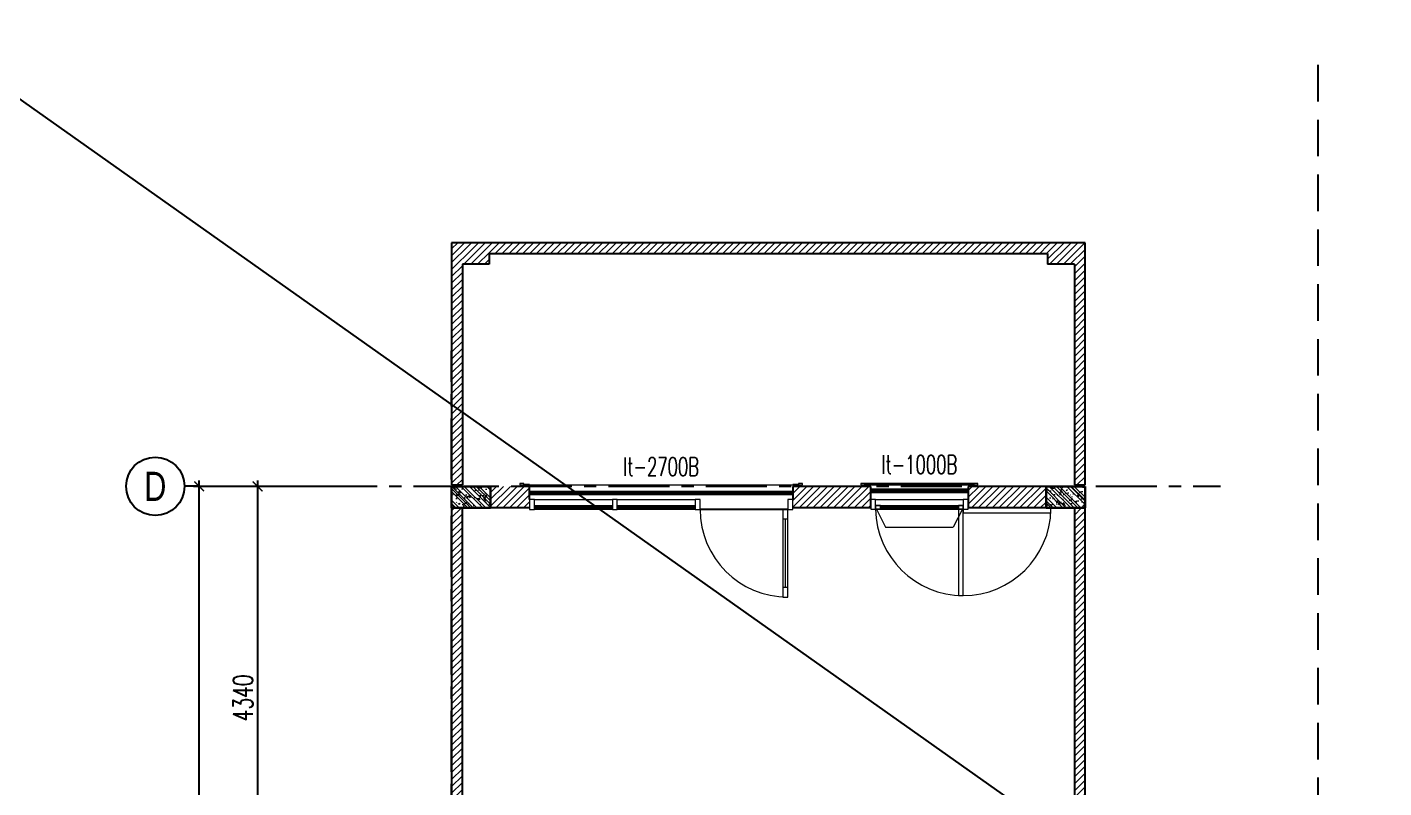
# Model space of a CAD drawing. Header units: millimetres. Extents: x -529861 to -223882, y -171969 to 61504.
# Drawn here: x -471189 to -457268, y -125234 to -117429 of the extents above; entities that cross this region are included whole.
import ezdxf
from ezdxf.enums import TextEntityAlignment as Align

# ---------------------------------------------------------------- set-up
doc = ezdxf.new("R2010")
doc.units = ezdxf.units.MM
doc.header["$LTSCALE"] = 5000
doc.linetypes.add('CENTER', pattern=[2, 1.25, -0.25, 0.25, -0.25])
doc.linetypes.add('HIDDEN', pattern=[0.375, 0.25, -0.125])
doc.layers.get('Defpoints').update_dxf_attribs({"color": 143})
for name, color, linetype, lineweight in [('A-DOOR', 8, 'Continuous', 9), ('A-DOOR-CUT', 7, 'Continuous', 18), ('A-DOOR-GLASS', 4, 'Continuous', 25), ('A-WALL-CUT-1', 10, 'Continuous', 25), ('A-WALL-PATT-1', 8, 'Continuous', 5), ('A-WALL-PROJECTION', 7, 'Continuous', 9), ('A-WINDOW', 8, 'Continuous', 9), ('A-WINDOW-CUT', 7, 'Continuous', 18), ('A-WINDOW-GLASS', 4, 'Continuous', 9), ('A-WINDOW-GLASS-1', 4, 'Continuous', 25), ('KC-COT-HATCH', 13, 'Continuous', 15), ('KC-COT-NETCAT', 2, 'Continuous', 30), ('S-COLS-CUT', 1, 'Continuous', 25), ('S-COLS-PROJECTION', 7, 'Continuous', 9), ('S-COLS-PROJECTION-1', 7, 'Continuous', 25), ('S-COLS-PROJECTION-2', 7, 'Continuous', 5)]:
    doc.layers.add(name, color=color, linetype=linetype, lineweight=lineweight)
for name, color, linetype in [('KC ICC-COTVACH', 3, 'Continuous'), ('KCS_AXIS', 18, 'CENTER'), ('KCS_BORDER', 3, 'Continuous'), ('KCS_CHI', 1, 'Continuous'), ('KCS_DIM', 1, 'Continuous'), ('KCS_HIDDEN', 8, 'HIDDEN'), ('KCS_LANH_TO', 3, 'Continuous'), ('KCS_TEXT', 2, 'Continuous')]:
    doc.layers.add(name, color=color, linetype=linetype)
doc.layers.add('KCS_Plotter', color=11, linetype='Continuous', plot=False)
doc.styles.add('s-text', font='vnsimli.shx', dxfattribs={"width": 0.7})
doc.styles.add('style1', font='arial.ttf', dxfattribs={"width": 0.75})
doc.styles.add('vnsimpli', font='vnsimli.shx', dxfattribs={"width": 0.65})
doc.dimstyles.new('1-100s', dxfattribs={"dimtxt": 200, "dimasz": 100, "dimexe": 60, "dimexo": 0, "dimgap": 50, "dimtad": 1, "dimdec": 0, "dimzin": 0, "dimdsep": 46, "dimtxsty": 's-text', "dimblk1": 'ARCHTICK', "dimblk2": 'ARCHTICK', "dimsah": 1, "dimcen": 80, "dimdle": 60, "dimclrd": 9, "dimclre": 9, "dimclrt": 2, "dimadec": 0, "dimazin": 0, "dimtfac": 0.0001, "dimtdec": 0, "dimtix": 1, "dimtmove": 1, "dimatfit": 3, "dimldrblk": 'ARCHTICK', "dimfxl": 200, "dimtolj": 1, "dimtzin": 0, "dimarcsym": 0})
pattern_1 = [(50, (-466943.91, -134450.34), (182.1847, -15.9391), [19.05, -209.55]), (355, (-466943.91, -134450.34), (-35.2424, 191.0566), [15.24, -167.64]), (100.451, (-466928.73, -134451.66), (146.9425, 175.1167), [16.19, -178.09]), (46.184, (-466943.91, -134399.54), (271.079, -42.0433), [28.575, -314.325]), (96.636, (-466921.32, -134403.04), (237.4025, 247.427), [24.285, -267.135]), (351.184, (-466943.91, -134399.54), (237.4046, 247.425), [22.86, -251.46]), (21, (-466918.51, -134412.24), (151.6149, -102.2655), [19.05, -209.55]), (226, (-466918.51, -134412.24), (170.6576, -92.8473), [15.24, -167.64]), (71.451, (-466905.88, -134420.76), (213.417, 81.9214), [16.19, -178.09]), (67.5, (-466943.914, -134450.336), (-39.60297, 74.771), [6.706, -158.902, 6.706, -163.474, -168.275]), (67.5, (-466943.914, -134450.336), (-39.60297, 74.771), [-335.788, 6.706, -161.569]), (4.5, (-466943.91, -134450.34), (71.9709, 96.5464), [6.706, -90.322, 6.706, -155.092, -64.135]), (4.5, (-466943.91, -134450.34), (71.9709, 96.5464), [-258.826, 6.706, -57.429]), (327.5, (-467000.556, -134450.336), (135.5905, -5.7289), [6.706, -56.794, 6.706, -191.414, -262.89]), (327.5, (-467000.556, -134450.336), (135.5905, -5.7289), [-261.62, 6.706, -256.184]), (317.5, (-467025.96, -134450.34), (148.1289, 25.4268), [6.706, -75.844, 6.706, -124.866, -186.69]), (317.5, (-467025.96, -134450.34), (148.1289, 25.4268), [-214.122, 6.706, -179.984]), (315, (-466943.91, -134450.34), (76.3322, 76.3322), []), (315, (-466943.91, -134419.22), (76.3322, 76.3322), [])]
pattern_2 = [(45, (-466943.914, -134450.336), (-35.35534, 35.35534), [])]

# ---------------------------------------------------------------- blocks, each defined once
blk = doc.blocks.new('HBH_STR_COLUMN_REC - 220x400mm-1577201-MẶT BẰNG ĐỊNH VỊ CỬA TẦNG 1')
at = {"layer": 'S-COLS-CUT'}
for p, q in [((-110, 200), (110, 200)), ((-110, -200), (-110, 200)), ((110, 200), (110, -200)), ((110, -200), (-110, -200))]:
    blk.add_line(p, q, dxfattribs=at)
blk = doc.blocks.new('HBH_WD_1LEAF FIX_CỬA TẦNG 1 - 1000x2600-1759659-MẶT BẰNG ĐỊNH VỊ CỬA TẦNG 1')
at = {"layer": 'A-DOOR'}
for p, q in [((560, 140), (-560, 140)), ((-442, -125), (-348, -310)), ((442, -125), (348, -310)), ((400, -125), (400, -1010)), ((450, -125), (450, -160)), ((450, -1010), (450, -125)), ((1350, -160), (1350, -125)), ((450, -160), (1350, -160)), ((-348, -310), (348, -310)), ((400, -1010), (450, -1010))]:
    blk.add_line(p, q, dxfattribs=at)
for start, end in [(180.9582, 270), (270, 359.0418)]:
    blk.add_arc((450, -110), 900, start, end, dxfattribs=at)
at = {"layer": 'A-DOOR-CUT'}
for p, q in [((-560, 140), (-600, 140)), ((-600, 140), (-600, 125)), ((-560, 125), (-560, 140)), ((560, 140), (560, 125)), ((600, 140), (560, 140)), ((600, 125), (600, 140)), ((-600, 125), (-560, 125)), ((560, 125), (600, 125))]:
    blk.add_line(p, q, dxfattribs=at)
at = {"layer": 'A-WINDOW'}
for p, q in [((-500, 130), (500, 130)), ((500, 125), (-500, 125)), ((-450, -25), (450, -25)), ((-450, -125), (-450, -85)), ((-450, -85), (-400, -85)), ((-400, -125), (-450, -125)), ((-400, -85), (400, -85)), ((-400, -85), (-400, -125)), ((-400, -85), (400, -85)), ((-400, -125), (400, -125)), ((400, -125), (-400, -125)), ((400, -125), (400, -85)), ((400, -85), (450, -85)), ((450, -125), (400, -125)), ((450, -85), (450, -125))]:
    blk.add_line(p, q, dxfattribs=at)
at = {"layer": 'A-WINDOW-CUT'}
for p, q in [((-500, 130), (-560, 130)), ((-560, 130), (-560, 125)), ((-560, 125), (-500, 125)), ((-500, 125), (-500, 130)), ((560, 130), (500, 130)), ((500, 130), (500, 125)), ((500, 125), (560, 125)), ((560, 125), (560, 130)), ((-450, -25), (-500, -25)), ((-500, -25), (-500, -125)), ((-500, -125), (-450, -125)), ((-450, -85), (-450, -25)), ((-400, -85), (-450, -85)), ((-450, -85), (-450, -125)), ((-450, -125), (-400, -125)), ((-400, -125), (-400, -85)), ((450, -85), (400, -85)), ((400, -85), (400, -125)), ((400, -125), (450, -125)), ((500, -25), (450, -25)), ((450, -25), (450, -85)), ((450, -125), (450, -85)), ((450, -125), (500, -125)), ((500, -125), (500, -25))]:
    blk.add_line(p, q, dxfattribs=at)
at = {"layer": 'A-WINDOW-GLASS'}
for p, q in [((-400, -110), (-400, -100)), ((-400, -100), (400, -100)), ((400, -110), (-400, -110)), ((400, -100), (400, -110))]:
    blk.add_line(p, q, dxfattribs=at)
at = {"layer": 'A-WINDOW-GLASS-1'}
for p, q in [((400, -100), (-400, -100)), ((-400, -100), (-400, -110)), ((-400, -110), (400, -110)), ((400, -110), (400, -100))]:
    blk.add_line(p, q, dxfattribs=at)
blk = doc.blocks.new('HBH_DR_1LEAF_2 FIX PANEL - 2700x2600-1532457-MẶT BẰNG ĐỊNH VỊ CỬA TẦNG 1')
at = {"layer": 'A-DOOR'}
for p, q in [((-1011, -22), (-211, -22)), ((-211, -122), (-1011, -122)), ((-161, -22), (639, -22)), ((639, -122), (-161, -122)), ((689, -122), (1589, -122)), ((1589, -122), (1539, -122)), ((1539, -122), (1539, -1022)), ((1589, -1022), (1589, -122)), ((1589, -222), (1539, -222)), ((1564, -922), (1564, -222)), ((1539, -922), (1589, -922)), ((1539, -1022), (1589, -1022))]:
    blk.add_line(p, q, dxfattribs=at)
blk.add_arc((1589, -122), 900, 180, 270, dxfattribs=at)
at = {"layer": 'A-DOOR-CUT'}
for p, q in [((-1121, 143), (-1161, 143)), ((-1161, 143), (-1161, 128)), ((-1121, 133), (-1121, 143)), ((1739, 143), (1699, 143)), ((1699, 143), (1699, 133)), ((1739, 128), (1739, 143)), ((-1161, 128), (-1121, 128)), ((-1061, 133), (-1121, 133)), ((-1121, 133), (-1121, 128)), ((-1121, 128), (-1061, 128)), ((-1061, 128), (-1061, 133)), ((1699, 133), (1639, 133)), ((1639, 133), (1639, 128)), ((1639, 128), (1699, 128)), ((1699, 128), (1699, 133)), ((1699, 128), (1739, 128)), ((-1011, -22), (-1061, -22)), ((-1061, -22), (-1061, -122)), ((-1061, -122), (-1011, -122)), ((-1011, -122), (-1011, -22)), ((-161, -22), (-211, -22)), ((-211, -22), (-211, -122)), ((-211, -122), (-161, -122)), ((-161, -122), (-161, -22)), ((689, -22), (639, -22)), ((639, -22), (639, -122)), ((639, -122), (689, -122)), ((689, -122), (689, -22)), ((1639, -22), (1589, -22)), ((1589, -22), (1589, -122)), ((1589, -122), (1639, -122)), ((1639, -122), (1639, -22))]:
    blk.add_line(p, q, dxfattribs=at)
at = {"layer": 'A-DOOR-GLASS'}
for p, q in [((-211, -91), (-1011, -91)), ((-1011, -91), (-1011, -103)), ((-1011, -103), (-211, -103)), ((-211, -103), (-211, -91)), ((639, -91), (-161, -91)), ((-161, -91), (-161, -103)), ((-161, -103), (639, -103)), ((639, -103), (639, -91))]:
    blk.add_line(p, q, dxfattribs=at)
blk = doc.blocks.new('_ArchTick')
at = {"color": 0, "linetype": 'ByBlock', "const_width": 0.15}
blk.add_lwpolyline([(-0.5, -0.5), (0.5, 0.5)], dxfattribs=at)
blk = doc.blocks.new('*D1159')
at = {"layer": 'Defpoints', "color": 0, "ltscale": 1500, "transparency": 16777216}
for p in [(-30105, -46736), (-23605, -46736), (-23605, -48212)]:
    blk.add_point(p, dxfattribs=at)
at = {"layer": 'KCS_DIM', "color": 9, "lineweight": -2, "ltscale": 1500, "transparency": 16777216}
for p, q in [((-30105, -46736), (-30105, -48272)), ((-23605, -46736), (-23605, -48272)), ((-30165, -48212), (-23545, -48212))]:
    blk.add_line(p, q, dxfattribs=at)
at = {"layer": 'KCS_DIM', "color": 9, "lineweight": -2, "ltscale": 1500, "transparency": 16777216, "xscale": 100, "yscale": 100, "zscale": 100, "rotation": 180}
blk.add_blockref('_ArchTick', (-30105, -48212), dxfattribs=at)
at = {"layer": 'KCS_DIM', "color": 9, "lineweight": -2, "ltscale": 1500, "transparency": 16777216, "xscale": 100, "yscale": 100, "zscale": 100}
blk.add_blockref('_ArchTick', (-23605, -48212), dxfattribs=at)
at = {"layer": 'KCS_DIM', "color": 2, "ltscale": 1500, "transparency": 16777216, "insert": (-26855, -48062), "char_height": 200, "attachment_point": 5, "style": 's-text'}
blk.add_mtext('\\A1;6500', dxfattribs=at)
blk = doc.blocks.new('*D1160')
at = {"layer": 'Defpoints', "color": 0, "ltscale": 1500, "transparency": 16777216}
for p in [(-32095, -41688), (-31449, -41688), (-31412, -46138)]:
    blk.add_point(p, dxfattribs=at)
at = {"layer": 'KCS_DIM', "color": 9, "lineweight": -2, "ltscale": 1500, "transparency": 16777216}
for p, q in [((-31449, -41688), (-32155, -41688)), ((-32095, -46198), (-32095, -41628)), ((-31412, -46138), (-32155, -46138))]:
    blk.add_line(p, q, dxfattribs=at)
at = {"layer": 'KCS_DIM', "color": 9, "lineweight": -2, "ltscale": 1500, "transparency": 16777216, "xscale": 100, "yscale": 100, "zscale": 100}
for p, rotation in [((-32095, -41688), 90), ((-32095, -46138), 270)]:
    blk.add_blockref('_ArchTick', p, dxfattribs=dict(at, rotation=rotation))
at = {"layer": 'KCS_DIM', "color": 2, "ltscale": 1500, "transparency": 16777216, "insert": (-32245, -43913), "char_height": 200, "attachment_point": 5, "rotation": 90, "style": 's-text'}
blk.add_mtext('\\A1;4450', dxfattribs=at)
blk = doc.blocks.new('*D1161')
at = {"layer": 'Defpoints', "color": 0, "ltscale": 1500, "transparency": 16777216}
for p in [(-32095, -39178), (-31495, -39178), (-31449, -41688)]:
    blk.add_point(p, dxfattribs=at)
at = {"layer": 'KCS_DIM', "color": 9, "lineweight": -2, "ltscale": 1500, "transparency": 16777216}
for p, q in [((-32095, -41748), (-32095, -39118)), ((-31495, -39178), (-32155, -39178)), ((-31449, -41688), (-32155, -41688))]:
    blk.add_line(p, q, dxfattribs=at)
at = {"layer": 'KCS_DIM', "color": 9, "lineweight": -2, "ltscale": 1500, "transparency": 16777216, "xscale": 100, "yscale": 100, "zscale": 100}
for p, rotation in [((-32095, -39178), 90), ((-32095, -41688), 270)]:
    blk.add_blockref('_ArchTick', p, dxfattribs=dict(at, rotation=rotation))
at = {"layer": 'KCS_DIM', "color": 2, "ltscale": 1500, "transparency": 16777216, "insert": (-32245, -40433), "char_height": 200, "attachment_point": 5, "rotation": 90, "style": 's-text'}
blk.add_mtext('\\A1;2510', dxfattribs=at)
blk = doc.blocks.new('*D1162')
at = {"layer": 'Defpoints', "color": 0, "ltscale": 1500, "transparency": 16777216}
for p in [(-32095, -34838), (-31346, -34838), (-31495, -39178)]:
    blk.add_point(p, dxfattribs=at)
at = {"layer": 'KCS_DIM', "color": 9, "lineweight": -2, "ltscale": 1500, "transparency": 16777216}
for p, q in [((-32095, -39238), (-32095, -34778)), ((-31346, -34838), (-32155, -34838)), ((-31495, -39178), (-32155, -39178))]:
    blk.add_line(p, q, dxfattribs=at)
at = {"layer": 'KCS_DIM', "color": 9, "lineweight": -2, "ltscale": 1500, "transparency": 16777216, "xscale": 100, "yscale": 100, "zscale": 100}
for p, rotation in [((-32095, -34838), 90), ((-32095, -39178), 270)]:
    blk.add_blockref('_ArchTick', p, dxfattribs=dict(at, rotation=rotation))
at = {"layer": 'KCS_DIM', "color": 2, "ltscale": 1500, "transparency": 16777216, "insert": (-32245, -37008), "char_height": 200, "attachment_point": 5, "rotation": 90, "style": 's-text'}
blk.add_mtext('\\A1;4340', dxfattribs=at)
blk = doc.blocks.new('*D1163')
at = {"layer": 'Defpoints', "color": 0, "ltscale": 1500, "transparency": 16777216}
for p in [(-32695, -34838), (-31495, -34838), (-31495, -46138)]:
    blk.add_point(p, dxfattribs=at)
at = {"layer": 'KCS_DIM', "color": 9, "lineweight": -2, "ltscale": 1500, "transparency": 16777216}
for p, q in [((-32695, -46198), (-32695, -34778)), ((-31495, -34838), (-32755, -34838)), ((-31495, -46138), (-32755, -46138))]:
    blk.add_line(p, q, dxfattribs=at)
at = {"layer": 'KCS_DIM', "color": 9, "lineweight": -2, "ltscale": 1500, "transparency": 16777216, "xscale": 100, "yscale": 100, "zscale": 100}
for p, rotation in [((-32695, -34838), 90), ((-32695, -46138), 270)]:
    blk.add_blockref('_ArchTick', p, dxfattribs=dict(at, rotation=rotation))
at = {"layer": 'KCS_DIM', "color": 2, "ltscale": 1500, "transparency": 16777216, "insert": (-32845, -40488), "char_height": 200, "attachment_point": 5, "rotation": 90, "style": 's-text'}
blk.add_mtext('\\A1;11300', dxfattribs=at)
blk = doc.blocks.new('*U935')
at = {"layer": 'KC-COT-HATCH'}
h = blk.add_hatch(dxfattribs=at)
h.set_pattern_fill('CHAU-02', color=256, scale=30, pattern_type=2)
h.set_pattern_definition([(50, (-758.44, -466.9), (215.178, -18.826), [22.5, -247.5]), (355, (-758.44, -466.9), (-41.625, 225.658), [18, -198]), (100.451, (-740.51, -468.47), (173.553, 206.83), [19.122, -210.343]), (46.184, (-758.44, -406.9), (320.17, -49.656), [33.75, -371.25]), (96.636, (-731.76, -411.04), (280.4, 292.24), [28.68, -315.514]), (351.184, (-758.44, -406.9), (280.4, 292.24), [27, -297]), (21, (-728.44, -421.9), (179.072, -120.786), [22.5, -247.5]), (226, (-728.44, -421.9), (201.565, -109.66), [18, -198]), (71.451, (-713.52, -431.97), (252.067, 96.76), [19.122, -210.343]), (67.5, (-758.44, -466.9), (-46.775, 88.3123), [0, -195.6, 0, -201, 0, -198.75]), (4.5, (-758.44, -466.9), (85.005, 114.031), [0, -114.6, 0, -191.1, 0, -75.75]), (327.5, (-825.34, -466.9), (160.147, -6.7665), [0, -75, 0, -234, 0, -310.5]), (317.5, (-855.34, -466.9), (174.956, 30.031), [0, -97.5, 0, -155.4, 0, -220.5]), (315, (-758.44, -466.9), (90.156, 90.156), []), (315, (-758.44, -430.15), (90.156, 90.156), [])])
h.paths.add_polyline_path([(-110, 200), (-110, -200), (110, -200), (110, 200)])
at = {"layer": 'KC-COT-NETCAT'}
blk.add_lwpolyline([(-110, -200), (110, -200), (110, 200), (-110, 200)], close=True, dxfattribs=at)
blk = doc.blocks.new('2-LUOI TRUC')
at = {"layer": 'KCS_AXIS', "ltscale": 0.1}
for p, q in [((-30105.3, -46766.5), (-30105.3, -33447.5)), ((-23605.3, -46766.5), (-23605.3, -33447.5)), ((-31495.3, -34837.5), (-22215.3, -34837.5)), ((-31495.3, -39177.5), (-22215.3, -39177.5)), ((-31495.3, -41687.5), (-22215.3, -41687.5)), ((-31495.3, -46137.5), (-22215.3, -46137.5))]:
    blk.add_line(p, q, dxfattribs=at)
at = {"layer": 'KCS_CHI', "ltscale": 1500}
for p, q in [((-32695.3, -34837.5), (-32845.3, -34837.5)), ((-32695.3, -39177.5), (-32845.3, -39177.5)), ((-32695.3, -41687.5), (-32845.3, -41687.5)), ((-32695.3, -46137.5), (-32845.3, -46137.5)), ((-30105.3, -48211.7), (-30105.3, -48361.7)), ((-23605.3, -48211.7), (-23605.3, -48361.7))]:
    blk.add_line(p, q, dxfattribs=at)
for centre in [(-33145.3, -34837.5), (-33145.3, -39177.5), (-33145.3, -41687.5), (-33145.3, -46137.5), (-30105.3, -48661.7), (-23605.3, -48661.7)]:
    blk.add_circle(centre, 300, dxfattribs=at)
at = {"layer": 'KCS_TEXT', "color": 4, "ltscale": 1500, "style": 'style1', "width": 0.75}
for s, p in [('D', (-33145.3, -34837.5)), ('C', (-33145.3, -39177.5)), ('B', (-33145.3, -41687.5)), ('A', (-33145.3, -46137.5)), ('1', (-30105.3, -48661.7)), ('2', (-23605.3, -48661.7))]:
    blk.add_text(s, height=300, dxfattribs=at).set_placement(p, align=Align.MIDDLE_CENTER)
at = {"layer": 'KCS_DIM', "ltscale": 1500}
for base, p1, p2, picture, middle in [((-32695.3, -34837.5), (-31495.3, -46137.5), (-31495.3, -34837.5), '*D1163', (-32845.3, -40487.5)), ((-32095.3, -34837.5), (-31495.3, -39177.5), (-31345.8, -34837.5), '*D1162', (-32245.3, -37007.5)), ((-32095.3, -39177.5), (-31449, -41687.5), (-31495.3, -39177.5), '*D1161', (-32245.3, -40432.5)), ((-32095.3, -41687.5), (-31412.2, -46137.5), (-31449, -41687.5), '*D1160', (-32245.3, -43912.5))]:
    dim = blk.add_linear_dim(base=base, p1=p1, p2=p2, angle=90, dimstyle='1-100s', dxfattribs=at)
    dim.commit()
    dim.dimension.update_dxf_attribs({"geometry": picture, "text_midpoint": middle})
dim = blk.add_linear_dim(base=(-23605.3, -48211.7), p1=(-30105.3, -46735.7), p2=(-23605.3, -46735.7), dimstyle='1-100s', dxfattribs=at)
dim.commit()
dim.dimension.update_dxf_attribs({"geometry": '*D1159', "text_midpoint": (-26855.3, -48061.7)})
blk = doc.blocks.new('2-MBC')
at = {"layer": 'KC ICC-COTVACH'}
for p, xscale, rotation in [((90, 11080), -1.000000000000001, 90), ((6190, 11080), -1.000000000000001, 90), ((0, 6940), -1, 180), ((6280, 6940), -1, 180), ((0, 4140), -1, 180), ((6280, 4140), -1, 180), ((0, 690), -1, 180), ((6190, 0), -1.000000000000001, 90)]:
    blk.add_blockref('*U935', p, dxfattribs=dict(at, xscale=xscale, rotation=rotation))
at = {"layer": 'KCS_AXIS'}
blk.add_blockref('2-LUOI TRUC', (29995, 46028), dxfattribs=at)

msp = doc.modelspace()

# ---------------------------------------------------------------- hatches: boundary and pattern name
at = {"layer": 'A-WALL-PATT-1'}
h = msp.add_hatch(dxfattribs=at)
h.set_pattern_fill('FP_2', color=256, style=0, pattern_type=2)
h.set_pattern_definition(pattern_2)
h.paths.add_polyline_path([(-466723.91, -119860.34), (-466668.91, -119860.34), (-466668.91, -119640.34), (-466833.91, -119640.34), (-466833.91, -119860.34)])
h = msp.add_hatch(dxfattribs=at)
h.set_pattern_fill('FP_2', color=256, style=0, pattern_type=2)
h.set_pattern_definition(pattern_2)
h.paths.add_polyline_path([(-466668.91, -119860.34), (-466448.91, -119860.34), (-466448.91, -119640.34), (-466668.91, -119640.34)])
h = msp.add_hatch(dxfattribs=at)
h.set_pattern_fill('FP_2', color=256, style=0, pattern_type=2)
h.set_pattern_definition(pattern_2)
h.paths.add_polyline_path([(-460718.91, -119750.34), (-460718.91, -119640.34), (-466448.91, -119640.34), (-466448.91, -119750.34), (-460733.91, -119750.34)])
h = msp.add_hatch(dxfattribs=at)
h.set_pattern_fill('FP_2', color=256, style=0, pattern_type=2)
h.set_pattern_definition(pattern_2)
h.paths.add_polyline_path([(-460498.91, -119860.34), (-460498.91, -119640.34), (-460718.91, -119640.34), (-460718.91, -119860.34)])
h = msp.add_hatch(dxfattribs=at)
h.set_pattern_fill('FP_2', color=256, style=0, pattern_type=2)
h.set_pattern_definition(pattern_2)
h.paths.add_polyline_path([(-460443.91, -119860.34), (-460333.91, -119860.34), (-460333.91, -119640.34), (-460498.91, -119640.34), (-460498.91, -119860.34)])
h = msp.add_hatch(dxfattribs=at)
h.set_pattern_fill('FP_2', color=256, style=0, pattern_type=2)
h.set_pattern_definition(pattern_2)
h.paths.add_polyline_path([(-466723.91, -122125.34), (-466723.91, -119860.34), (-466833.91, -119860.34), (-466833.91, -122125.34)])
h = msp.add_hatch(dxfattribs=at)
h.set_pattern_fill('FP_2', color=256, style=0, pattern_type=2)
h.set_pattern_definition(pattern_2)
h.paths.add_polyline_path([(-460443.91, -122125.34), (-460333.91, -122125.34), (-460333.91, -119860.34), (-460443.91, -119860.34), (-460443.91, -121086.52)])
h = msp.add_hatch(dxfattribs=at)
h.set_pattern_fill('FP_2', color=256, style=0, pattern_type=2)
h.set_pattern_definition(pattern_2)
h.paths.add_polyline_path([(-460733.91, -122360.34), (-460733.91, -122140.34), (-461533.91, -122140.34), (-461533.91, -122360.34)])
h.paths.add_polyline_path([(-462533.91, -122360.34), (-462533.91, -122140.34), (-463333.91, -122140.34), (-463333.91, -122360.34)])
h.paths.add_polyline_path([(-466033.91, -122360.34), (-466033.91, -122140.34), (-466433.91, -122140.34), (-466433.91, -122360.34)])
h = msp.add_hatch(dxfattribs=at)
h.set_pattern_fill('FP_2', color=256, style=0, pattern_type=2)
h.set_pattern_definition(pattern_2)
h.paths.add_polyline_path([(-466833.91, -132440.34), (-466723.91, -132440.34), (-466723.91, -129390.34), (-466833.91, -129390.34), (-466833.91, -132366.93)])
h.paths.add_polyline_path([(-466723.91, -128990.34), (-466723.91, -126590.34), (-466833.91, -126590.34), (-466833.91, -128990.34)])
h.paths.add_polyline_path([(-466723.91, -126190.34), (-466723.91, -122360.34), (-466833.91, -122360.34), (-466833.91, -126190.34)])
h = msp.add_hatch(dxfattribs=at)
h.set_pattern_fill('FP_2', color=256, style=0, pattern_type=2)
h.set_pattern_definition(pattern_2)
h.paths.add_polyline_path([(-460333.91, -126190.34), (-460333.91, -122360.34), (-460443.91, -122360.34), (-460443.91, -126190.34)])
at = {"layer": 'S-COLS-PROJECTION-2'}
h = msp.add_hatch(dxfattribs=at)
h.set_pattern_fill('FP_1', color=256, style=0, pattern_type=2)
h.set_pattern_definition(pattern_1)
h.paths.add_polyline_path([(-466433.91, -122360.34), (-466433.91, -122140.34), (-466833.91, -122140.34), (-466833.91, -122360.34)])
h = msp.add_hatch(dxfattribs=at)
h.set_pattern_fill('FP_1', color=256, style=0, pattern_type=2)
h.set_pattern_definition(pattern_1)
h.paths.add_polyline_path([(-460333.91, -122360.34), (-460333.91, -122140.34), (-460733.91, -122140.34), (-460733.91, -122360.34)])

# ---------------------------------------------------------------- linework, layer by layer
at = {"layer": 'A-WALL-CUT-1'}
for p, q in [((-466833.91, -119640.34), (-466833.91, -122125.34)), ((-460333.91, -119640.34), (-466833.91, -119640.34)), ((-460333.91, -122125.34), (-460333.91, -119640.34)), ((-466723.91, -119860.34), (-466723.91, -122125.34)), ((-466448.91, -119860.34), (-466723.91, -119860.34)), ((-466448.91, -119750.34), (-460718.91, -119750.34)), ((-466448.91, -119750.34), (-466448.91, -119860.34)), ((-460718.91, -119750.34), (-460718.91, -119860.34)), ((-460443.91, -119860.34), (-460718.91, -119860.34)), ((-460443.91, -119860.34), (-460443.91, -122125.34)), ((-466833.91, -122125.34), (-466723.91, -122125.34)), ((-466033.91, -122275.34), (-466033.91, -122140.34)), ((-463333.91, -122140.34), (-463333.91, -122275.34)), ((-462533.91, -122140.34), (-463333.91, -122140.34)), ((-462533.91, -122360.34), (-462533.91, -122140.34)), ((-461533.91, -122140.34), (-461533.91, -122360.34)), ((-460333.91, -122140.34), (-461533.91, -122140.34)), ((-460443.91, -122125.34), (-460333.91, -122125.34)), ((-466833.91, -122360.34), (-466833.91, -126190.34)), ((-466033.91, -122360.34), (-466723.91, -122360.34)), ((-466723.91, -125380.34), (-466723.91, -122360.34)), ((-462533.91, -122360.34), (-463333.91, -122360.34)), ((-460443.91, -122360.34), (-461533.91, -122360.34)), ((-460443.91, -122360.34), (-460443.91, -125370.34)), ((-460333.91, -126190.34), (-460333.91, -122360.34))]:
    msp.add_line(p, q, dxfattribs=at)
at = {"layer": 'A-WALL-PROJECTION'}
for p, q in [((-466033.91, -122125.34), (-463333.91, -122125.34)), ((-462533.91, -122125.34), (-461533.91, -122125.34)), ((-463383.91, -122375.34), (-464283.91, -122375.34))]:
    msp.add_line(p, q, dxfattribs=at)
at = {"layer": 'KCS_HIDDEN', "ltscale": 0.3}
msp.add_line((-457946.48, -117815.82), (-457946.48, -140045.76), dxfattribs=at)
at = {"layer": 'KCS_LANH_TO', "color": 2, "linetype": 'ByBlock', "ltscale": 1500, "const_width": 50}
for points in [[(-466033.91, -122207.84), (-463333.91, -122207.84)], [(-462533.91, -122186.14), (-461533.91, -122186.14)]]:
    msp.add_lwpolyline(points, dxfattribs=at)
at = {"layer": 'KCS_Plotter', "linetype": 'ByBlock', "ltscale": 1500}
msp.add_line((-472309.84, -117428.54), (-439778.22, -140433.04), dxfattribs=at)
at = {"layer": 'S-COLS-CUT'}
for p, q in [((-466833.91, -122140.34), (-466833.91, -122360.34)), ((-460333.91, -122360.34), (-460333.91, -122140.34))]:
    msp.add_line(p, q, dxfattribs=at)
at = {"layer": 'S-COLS-PROJECTION'}
for p, q in [((-466433.91, -122140.34), (-466833.91, -122140.34)), ((-466433.91, -122360.34), (-466433.91, -122140.34)), ((-460733.91, -122140.34), (-460733.91, -122360.34)), ((-460333.91, -122140.34), (-460733.91, -122140.34)), ((-466833.91, -122360.34), (-466433.91, -122360.34)), ((-460733.91, -122360.34), (-460333.91, -122360.34))]:
    msp.add_line(p, q, dxfattribs=at)

# ---------------------------------------------------------------- block references
at = {"layer": 'A-DOOR'}
msp.add_blockref('HBH_DR_1LEAF_2 FIX PANEL - 2700x2600-1532457-MẶT BẰNG ĐỊNH VỊ CỬA TẦNG 1', (-464973.38, -122253.83), dxfattribs=at)
at = {"layer": 'A-WINDOW'}
msp.add_blockref('HBH_WD_1LEAF FIX_CỬA TẦNG 1 - 1000x2600-1759659-MẶT BẰNG ĐỊNH VỊ CỬA TẦNG 1', (-462033.91, -122250.34), dxfattribs=at)
at = {"layer": 'KCS_BORDER', "ltscale": 1500}
msp.add_blockref('2-MBC', (-466723.91, -133330.34), dxfattribs=at)
at = {"layer": 'S-COLS-PROJECTION-1', "rotation": 89.9999999999999}
for p in [(-466633.91, -122250.34), (-460533.91, -122250.34)]:
    msp.add_blockref('HBH_STR_COLUMN_REC - 220x400mm-1577201-MẶT BẰNG ĐỊNH VỊ CỬA TẦNG 1', p, dxfattribs=at)

# ---------------------------------------------------------------- texts
at = {"layer": 'KCS_TEXT', "linetype": 'ByBlock', "ltscale": 1500, "style": 'vnsimpli', "width": 0.65}
for s, p in [('lt-2700B', (-464683.91, -122032.84)), ('lt-1000B', (-462033.91, -122011.14))]:
    msp.add_text(s, height=190, dxfattribs=at).set_placement(p, align=Align.CENTER)

doc.saveas('drawing.dxf')
